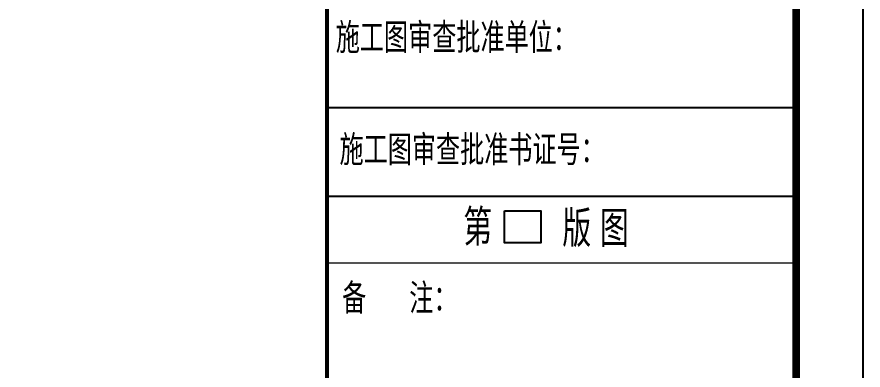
# Model space of a CAD drawing. Header units: millimetres. Extents: x 591771 to 1936534, y -622016 to 355666.
# Drawn here: x 664848 to 677476, y 10062 to 15333 of the extents above; entities that cross this region are included whole.
import ezdxf

# ---------------------------------------------------------------- set-up
doc = ezdxf.new("R2010")
doc.units = ezdxf.units.MM
doc.header["$LTSCALE"] = 80
doc.layers.add('\\M+5CDBC\\M+5BFF2', color=252, linetype='Continuous')
doc.layers.add('AXIS', color=3, linetype='Continuous')
doc.styles.add('_HZTXT', font='txt.shx', dxfattribs={"width": 0.8, "bigfont": 'hztxt.shx'})

msp = doc.modelspace()

# ---------------------------------------------------------------- linework, layer by layer
at = {"layer": '\\M+5CDBC\\M+5BFF2', "color": 2}
msp.add_lwpolyline([(593376.3, -36328.9), (677476.3, -36328.9), (677476.3, 23071.1), (593376.3, 23071.1)], close=True, dxfattribs=at)
at = {"layer": '\\M+5CDBC\\M+5BFF2', "color": 2, "const_width": 112.5}
msp.add_lwpolyline([(594376.4, -35328.9), (676476.3, -35328.9), (676476.3, 22071.1), (594376.4, 22071.1)], close=True, dxfattribs=at)
at = {"layer": '\\M+5CDBC\\M+5BFF2', "color": 2}
for points, const_width in [([(669476.1, -35328.9), (669476.1, 22071.1)], 56.2), ([(669476.1, 11658.9), (676476.3, 11658.9)], 20)]:
    msp.add_lwpolyline(points, dxfattribs=dict(at, const_width=const_width))
for points in [[(669476.1, 13981.6), (676476.3, 13981.6)], [(669476.1, 12657.6), (676476.3, 12657.6)]]:
    msp.add_lwpolyline(points, dxfattribs=at)
at = {"layer": 'AXIS'}
msp.add_lwpolyline([(672124.2, 12437.5), (672664.8, 12437.5), (672664.8, 11961.5), (672124.2, 11961.5)], close=True, dxfattribs=at)

# ---------------------------------------------------------------- texts
at = {"layer": '\\M+5CDBC\\M+5BFF2', "color": 2, "style": '_HZTXT', "width": 0.8}
for s, height, p in [('施工图审查批准单位：', 450, (669606.7, 14793.1)), ('施工图审查批准书证号：', 450, (669662.5, 13119.7)), (' 第', 540, (671124.7, 11920.7)), ('版', 540, (672987.7, 11900.8)), ('图', 540, (673548.9, 11900.8)), ('备  注：', 450, (669702, 10904.3))]:
    msp.add_text(s, height=height, dxfattribs=at).set_placement(p)

doc.saveas('drawing.dxf')
